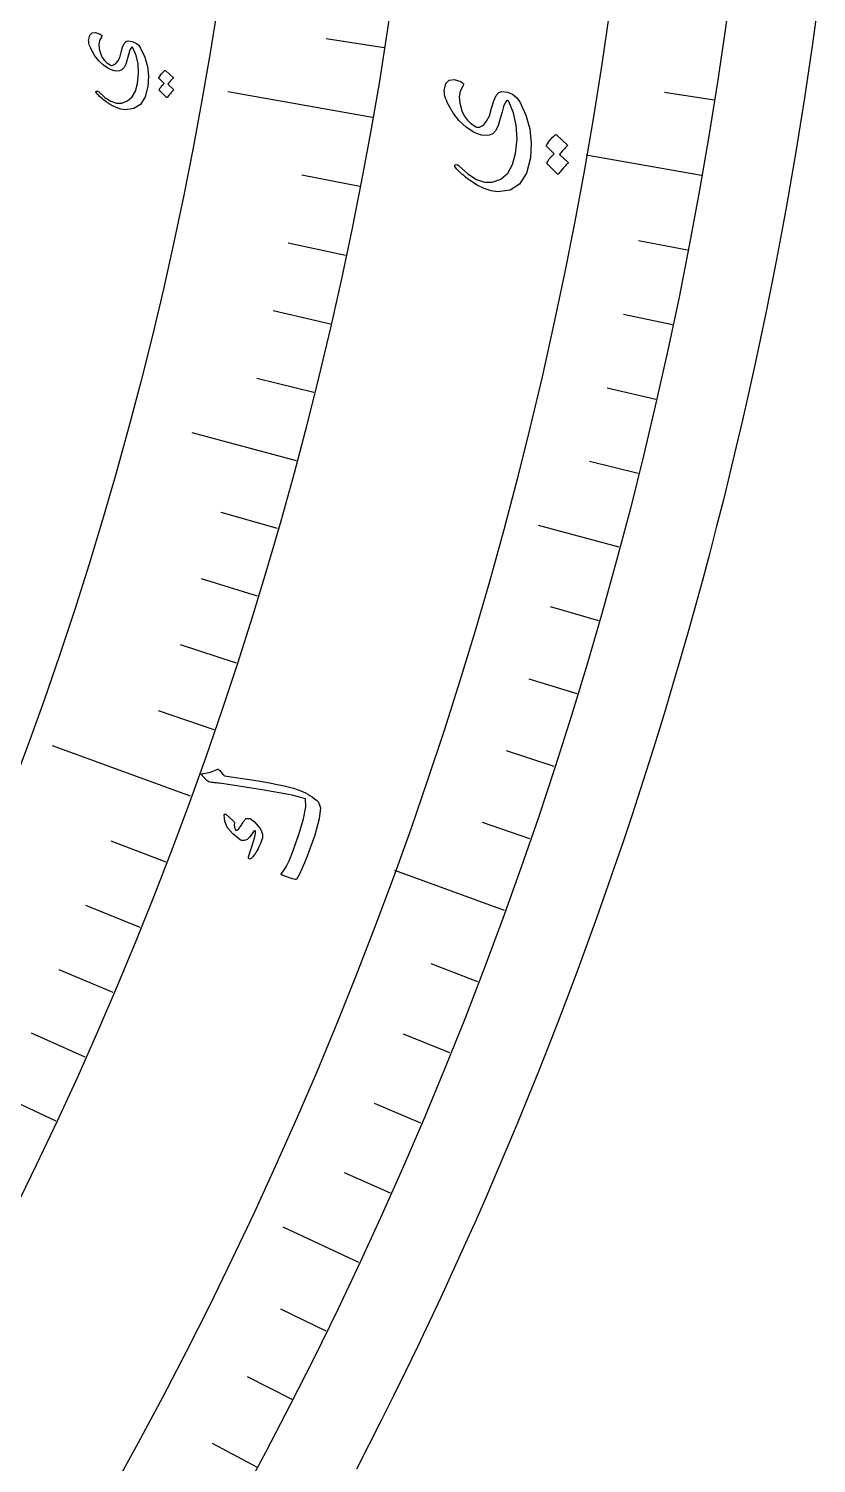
# Model space of a CAD drawing. Header units: millimetres. Extents: x -65 to 65, y -65 to 84.
# Drawn here: x 52.91 to 64.41, y -29.85 to -8.92 of the extents above; entities that cross this region are included whole.
import ezdxf

# ---------------------------------------------------------------- set-up
doc = ezdxf.new("R2010")
doc.units = ezdxf.units.MM
for name, color, linetype in [('CUT_OUTER', 1, 'Continuous'), ('ENGRAVE', 7, 'Continuous'), ('ENGRAVE_FINE', 8, 'Continuous'), ('TEXT', 5, 'Continuous')]:
    doc.layers.add(name, color=color, linetype=linetype)

msp = doc.modelspace()

# ---------------------------------------------------------------- linework, layer by layer
at = {"layer": 'CUT_OUTER'}
msp.add_lwpolyline([(64.4087, -8.7477), (64.3538, -9.1428), (64.2965, -9.5375), (64.2367, -9.9318), (64.1746, -10.3258), (64.11, -10.7194), (64.043, -11.1125), (63.9737, -11.5053), (63.9019, -11.8976), (63.8277, -12.2895), (63.751, -12.6809), (63.672, -13.0718), (63.5906, -13.4622), (63.5068, -13.8522), (63.4206, -14.2416), (63.3321, -14.6305), (63.2411, -15.0188), (63.1478, -15.4065), (63.052, -15.7937), (62.9539, -16.1803), (62.8535, -16.5663), (62.7506, -16.9516), (62.6454, -17.3363), (62.5379, -17.7204), (62.428, -18.1038), (62.3157, -18.4865), (62.2011, -18.8685), (62.0842, -19.2498), (61.9649, -19.6304), (61.8433, -20.0102), (61.7193, -20.3893), (61.5931, -20.7676), (61.4645, -21.1452), (61.3336, -21.5219), (61.2004, -21.8978), (61.0648, -22.2729), (60.927, -22.6472), (60.7869, -23.0206), (60.6445, -23.3932), (60.4999, -23.7648), (60.3529, -24.1356), (60.2037, -24.5055), (60.0522, -24.8744), (59.8984, -25.2424), (59.7424, -25.6095), (59.5841, -25.9756), (59.4236, -26.3407), (59.2609, -26.7048), (59.0959, -27.0679), (58.9287, -27.43), (58.7593, -27.7911), (58.5877, -28.1511), (58.4138, -28.5101), (58.2378, -28.8679), (58.0596, -29.2247), (57.8792, -29.5804), (57.6966, -29.935)], dxfattribs=at)
at = {"layer": 'ENGRAVE'}
for points in [[(57.9313, -10.2149), (55.8189, -9.8424)], [(62.7323, -11.0614), (61.0519, -10.7651)], [(56.8206, -15.225), (55.3012, -14.8179)], [(61.5295, -16.4868), (60.3523, -16.1713)], [(55.2774, -20.1193), (53.2618, -19.3857)], [(59.8584, -21.7867), (58.2551, -21.2031)], [(53.3136, -24.8605), (51.8879, -24.1957)], [(57.7318, -26.9208), (56.6272, -26.4057)]]:
    msp.add_lwpolyline(points, dxfattribs=at)
for radius in [63.7, 63.7, 61.9938, 58.825, 58.825, 56.3225]:
    msp.add_circle((0, 0), radius, dxfattribs=at)
at = {"layer": 'ENGRAVE_FINE'}
for points in [[(58.1008, -9.2023), (57.2533, -9.068)], [(62.9157, -9.9649), (62.1935, -9.8505)], [(57.7442, -11.2243), (56.902, -11.0606)], [(57.5395, -12.2304), (56.7003, -12.052)], [(62.5297, -12.1545), (61.8118, -12.015)], [(57.3173, -13.2327), (56.4813, -13.0397)], [(62.308, -13.244), (61.5927, -13.0919)], [(57.0776, -14.2311), (56.2451, -14.0235)], [(62.0674, -14.3294), (61.3549, -14.1649)], [(61.8078, -15.4104), (61.0983, -15.2335)], [(56.5462, -16.2144), (55.7215, -15.9779)], [(56.2546, -17.1988), (55.4341, -16.9479)], [(61.2324, -17.5581), (60.5294, -17.3565)], [(55.9459, -18.1779), (55.1299, -17.9128)], [(60.9166, -18.6241), (60.2173, -18.4103)], [(55.6201, -19.1515), (54.8089, -18.8722)], [(60.5823, -19.6844), (59.8868, -19.4584)], [(60.2295, -20.7387), (59.5381, -20.5006)], [(54.9179, -21.081), (54.1169, -20.7735)], [(54.5416, -22.0362), (53.7461, -21.7148)], [(59.4691, -22.828), (58.7864, -22.566)], [(54.1487, -22.9848), (53.3589, -22.6495)], [(53.7393, -23.9263), (52.9555, -23.5773)], [(59.0616, -23.8624), (58.3836, -23.5885)], [(58.6362, -24.8896), (57.963, -24.6039)], [(58.1928, -25.9091), (57.5248, -25.6117)], [(57.2532, -27.9242), (56.5959, -27.6037)], [(56.7571, -28.9192), (56.1056, -28.5872)], [(56.2438, -29.9053), (55.5981, -29.562)]]:
    msp.add_lwpolyline(points, dxfattribs=at)
at = {"layer": 'TEXT'}
for points in [[(53.9752, -9.0449), (53.9494, -9.0934), (53.939, -9.1506), (53.944, -9.2166), (53.9645, -9.2913), (53.9877, -9.3406), (54.0181, -9.3836), (54.0558, -9.4204), (54.1007, -9.4508), (54.11, -9.4547), (54.1201, -9.4567), (54.131, -9.4567), (54.1426, -9.4549), (54.181, -9.4355), (54.214, -9.3975), (54.2416, -9.3409), (54.2637, -9.2656), (54.2847, -9.1912), (54.3086, -9.1386), (54.3356, -9.1078), (54.3656, -9.0988), (54.424, -9.1071), (54.4738, -9.1272), (54.5151, -9.1594), (54.5477, -9.2036), (54.6083, -9.3368), (54.646, -9.4745), (54.6606, -9.6165), (54.6522, -9.7627), (54.6133, -9.917), (54.5455, -10.0253), (54.4491, -10.0875), (54.3242, -10.1036), (54.2591, -10.0938), (54.1906, -10.0713), (54.1187, -10.0364), (54.0433, -9.9889), (54.0228, -9.9734), (54.0031, -9.9578), (53.9842, -9.9421), (53.9662, -9.9262), (53.949, -9.9101), (53.9324, -9.8936), (53.9165, -9.8767), (53.9013, -9.8594), (53.8954, -9.8505), (53.8936, -9.8432), (53.8961, -9.8375), (53.9028, -9.8334), (53.9105, -9.8319), (53.9177, -9.8325), (53.9246, -9.8353), (53.9311, -9.8402), (54.0243, -9.9248), (54.1121, -9.981), (54.1944, -10.0088), (54.2713, -10.0079), (54.3581, -9.9754), (54.4259, -9.9165), (54.4746, -9.8312), (54.5041, -9.7197), (54.5183, -9.5725), (54.5116, -9.4367), (54.4839, -9.3123), (54.4355, -9.1994), (54.4309, -9.1924), (54.4257, -9.1891), (54.4199, -9.1897), (54.4134, -9.1941), (54.3995, -9.2138), (54.3844, -9.2496), (54.3682, -9.3015), (54.3508, -9.3694), (54.3301, -9.4379), (54.3047, -9.4885), (54.2746, -9.5212), (54.2398, -9.536), (54.2015, -9.5389), (54.1626, -9.5347), (54.1231, -9.5235), (54.083, -9.5051), (54.0066, -9.4552), (53.9391, -9.3928), (53.8805, -9.318), (53.8307, -9.2308), (53.8193, -9.208), (53.8097, -9.1861), (53.802, -9.1651), (53.7962, -9.1451), (53.7922, -9.1261), (53.7898, -9.1082), (53.789, -9.0914), (53.7899, -9.0757), (53.8058, -9.0163), (53.8385, -8.9838), (53.8883, -8.978), (53.955, -8.9991), (53.9722, -9.0095), (53.9813, -9.0206), (53.9823, -9.0324), (53.9752, -9.0449)], [(54.8164, -9.6506), (54.8147, -9.6483), (54.814, -9.6452), (54.8143, -9.6415), (54.8154, -9.6372), (54.8241, -9.6223), (54.8333, -9.6081), (54.8429, -9.5945), (54.8531, -9.5814), (54.8639, -9.5689), (54.8754, -9.5569), (54.8877, -9.5452), (54.9007, -9.534), (54.9044, -9.5321), (54.9081, -9.5316), (54.9117, -9.5325), (54.9153, -9.5349), (55.0226, -9.6336), (55.0238, -9.636), (55.0233, -9.6391), (55.021, -9.643), (55.0169, -9.6476), (55.0133, -9.6506), (55.0083, -9.6557), (55.0018, -9.6628), (54.9938, -9.6719), (54.9842, -9.6831), (54.9728, -9.6965), (54.9598, -9.7121), (54.945, -9.7299), (55.0279, -9.8081), (55.0302, -9.8114), (55.0303, -9.8152), (55.028, -9.8194), (55.0234, -9.824), (55.0194, -9.828), (55.0133, -9.8343), (55.0052, -9.843), (54.9951, -9.854), (54.9828, -9.8675), (54.9684, -9.8838), (54.9518, -9.9028), (54.9331, -9.9246), (54.9303, -9.9267), (54.9277, -9.9274), (54.9254, -9.9266), (54.9233, -9.9245), (54.8215, -9.8245), (54.8199, -9.8222), (54.8192, -9.8191), (54.8195, -9.8154), (54.8207, -9.8111), (54.8274, -9.7983), (54.8348, -9.7861), (54.8427, -9.7744), (54.8513, -9.7633), (54.8605, -9.7526), (54.87, -9.7425), (54.88, -9.7328), (54.8904, -9.7236)], [(59.2493, -9.7609), (59.2119, -9.8314), (59.197, -9.9146), (59.2046, -10.0104), (59.2345, -10.119), (59.2684, -10.1906), (59.3127, -10.2531), (59.3675, -10.3065), (59.4328, -10.3508), (59.4464, -10.3564), (59.4611, -10.3593), (59.4769, -10.3593), (59.4938, -10.3566), (59.5496, -10.3284), (59.5976, -10.273), (59.6377, -10.1906), (59.6697, -10.081), (59.7, -9.9725), (59.7346, -9.8958), (59.7737, -9.8508), (59.8174, -9.8377), (59.9023, -9.8494), (59.9749, -9.8786), (60.035, -9.9253), (60.0827, -9.9895), (60.1711, -10.1836), (60.226, -10.3844), (60.2473, -10.5916), (60.2349, -10.805), (60.1779, -11.0302), (60.0789, -11.1882), (59.9383, -11.2786), (59.7566, -11.3016), (59.6619, -11.287), (59.5624, -11.2541), (59.4579, -11.2029), (59.3485, -11.1335), (59.3187, -11.1109), (59.2901, -11.0882), (59.2627, -11.0652), (59.2366, -11.042), (59.2116, -11.0185), (59.1875, -10.9944), (59.1645, -10.9698), (59.1424, -10.9447), (59.1338, -10.9317), (59.1313, -10.9211), (59.1349, -10.9129), (59.1446, -10.9069), (59.1558, -10.9047), (59.1664, -10.9056), (59.1764, -10.9097), (59.1858, -10.9169), (59.3212, -11.0402), (59.4486, -11.1223), (59.5682, -11.163), (59.6801, -11.162), (59.8065, -11.1148), (59.9053, -11.0291), (59.9764, -10.9049), (60.0195, -10.7422), (60.0404, -10.5277), (60.0305, -10.3296), (59.9901, -10.1483), (59.9194, -9.9839), (59.9127, -9.9737), (59.9052, -9.969), (59.8967, -9.9698), (59.8873, -9.9762), (59.867, -10.005), (59.8452, -10.0573), (59.8217, -10.1329), (59.7965, -10.2318), (59.7665, -10.3317), (59.7296, -10.4054), (59.6858, -10.4531), (59.6353, -10.4746), (59.5795, -10.4789), (59.5229, -10.4728), (59.4654, -10.4564), (59.4071, -10.4297), (59.296, -10.3571), (59.1978, -10.2665), (59.1124, -10.1579), (59.0398, -10.0313), (59.0231, -9.9982), (59.0091, -9.9664), (58.9979, -9.936), (58.9894, -9.9069), (58.9834, -9.8794), (58.9799, -9.8534), (58.9787, -9.829), (58.98, -9.8062), (59.0028, -9.7199), (59.0502, -9.6725), (59.1226, -9.664), (59.2198, -9.6944), (59.2448, -9.7095), (59.2581, -9.7256), (59.2596, -9.7427), (59.2493, -9.7609)], [(60.4739, -10.6413), (60.4715, -10.6379), (60.4705, -10.6334), (60.4708, -10.628), (60.4726, -10.6217), (60.4852, -10.6), (60.4985, -10.5792), (60.5125, -10.5592), (60.5273, -10.5402), (60.543, -10.5219), (60.5598, -10.5042), (60.5777, -10.4872), (60.5966, -10.4708), (60.602, -10.4679), (60.6073, -10.4672), (60.6126, -10.4685), (60.6178, -10.472), (60.7739, -10.616), (60.7757, -10.6195), (60.7749, -10.6241), (60.7715, -10.6298), (60.7656, -10.6365), (60.7604, -10.641), (60.7531, -10.6484), (60.7436, -10.6587), (60.7319, -10.6721), (60.7179, -10.6885), (60.7014, -10.7082), (60.6824, -10.731), (60.6609, -10.7571), (60.7813, -10.8712), (60.7847, -10.8761), (60.7848, -10.8816), (60.7815, -10.8878), (60.7747, -10.8945), (60.7689, -10.9003), (60.7601, -10.9096), (60.7483, -10.9223), (60.7335, -10.9384), (60.7156, -10.9582), (60.6946, -10.982), (60.6704, -11.0099), (60.6432, -11.0417), (60.639, -11.0447), (60.6353, -11.0457), (60.6319, -11.0447), (60.6289, -11.0415), (60.4811, -10.8954), (60.4788, -10.8919), (60.4778, -10.8875), (60.4781, -10.8821), (60.4799, -10.8757), (60.4897, -10.8571), (60.5004, -10.8393), (60.5121, -10.8222), (60.5246, -10.8059), (60.5379, -10.7903), (60.5518, -10.7754), (60.5663, -10.7613), (60.5814, -10.7479)], [(55.4636, -19.788), (55.4917, -19.7843), (55.5187, -19.7796), (55.5446, -19.7739), (55.5695, -19.7672), (55.5934, -19.7594), (55.6163, -19.7503), (55.6383, -19.74), (55.6593, -19.7284), (55.6701, -19.7249), (55.6807, -19.7262), (55.6911, -19.7323), (55.7014, -19.7433), (55.7539, -19.8059), (55.7597, -19.8123), (55.7649, -19.8171), (55.7693, -19.8205), (55.7729, -19.8225), (55.9651, -19.8504), (56.1384, -19.8766), (56.2928, -19.9012), (56.4282, -19.9242), (56.5446, -19.9458), (56.6416, -19.9661), (56.7194, -19.9851), (56.7778, -20.0029), (56.8863, -20.0411), (56.92, -20.0552), (56.9533, -20.071), (56.9861, -20.0885), (57.0185, -20.1077), (57.0503, -20.1288), (57.0816, -20.1518), (57.1124, -20.1769), (57.1426, -20.204), (57.1713, -20.2897), (57.1541, -20.4501), (57.0906, -20.6852), (56.9796, -20.9944), (56.9408, -21.0894), (56.9022, -21.1763), (56.864, -21.2552), (56.8263, -21.3259), (56.8208, -21.3316), (56.8148, -21.3348), (56.808, -21.3356), (56.8007, -21.334), (56.7662, -21.3233), (56.735, -21.3134), (56.707, -21.3042), (56.6821, -21.2957), (56.6601, -21.2879), (56.6408, -21.2805), (56.624, -21.2737), (56.6099, -21.2674), (56.6022, -21.2634), (56.5988, -21.2588), (56.5996, -21.2536), (56.6047, -21.2478), (56.6396, -21.2021), (56.6759, -21.1398), (56.7135, -21.0611), (56.7523, -20.9659), (56.8579, -20.6775), (56.9259, -20.4466), (56.957, -20.2737), (56.9518, -20.159), (56.8843, -20.1353), (56.757, -20.1056), (56.5699, -20.0699), (56.323, -20.0279), (56.0753, -19.9873), (55.8877, -19.9571), (55.7602, -19.9374), (55.6928, -19.9285), (55.6741, -19.9265), (55.6567, -19.9247), (55.6404, -19.923), (55.6254, -19.9215), (55.6117, -19.9201), (55.5995, -19.9189), (55.5888, -19.918), (55.5795, -19.9173), (55.5598, -19.9145), (55.5421, -19.9087), (55.5263, -19.9), (55.5125, -19.8884), (55.4432, -19.8172), (55.4388, -19.8118), (55.4363, -19.8069), (55.4359, -19.8023), (55.4376, -19.7982), (55.4423, -19.7941), (55.4482, -19.791), (55.4553, -19.789), (55.4636, -19.788)], [(55.7658, -20.3894), (55.7678, -20.3855), (55.7708, -20.3826), (55.7746, -20.3806), (55.7794, -20.3796), (55.7831, -20.38), (55.7869, -20.3811), (55.7908, -20.3828), (55.7948, -20.3852), (55.895, -20.4737), (55.9048, -20.4836), (55.9117, -20.4928), (55.9158, -20.5012), (55.9171, -20.5089), (55.9149, -20.5392), (55.9167, -20.5662), (55.9224, -20.5902), (55.9321, -20.6109), (55.939, -20.6168), (55.949, -20.6159), (55.9623, -20.6081), (55.9786, -20.5934), (55.9874, -20.5827), (55.996, -20.5716), (56.0045, -20.5599), (56.0129, -20.5478), (56.0212, -20.535), (56.0294, -20.5214), (56.0377, -20.507), (56.0459, -20.4918), (56.0894, -20.4449), (56.1437, -20.4446), (56.2089, -20.4909), (56.2847, -20.5841), (56.3048, -20.6185), (56.3187, -20.65), (56.3265, -20.6787), (56.3281, -20.7045), (56.3242, -20.7308), (56.3138, -20.7653), (56.297, -20.808), (56.2736, -20.8588), (56.2611, -20.8846), (56.2482, -20.9086), (56.2351, -20.931), (56.2216, -20.9517), (56.2082, -20.9709), (56.1952, -20.9886), (56.1828, -21.0051), (56.171, -21.0201), (56.1611, -21.0284), (56.1516, -21.0334), (56.1423, -21.0351), (56.1334, -21.0334), (56.1252, -21.0288), (56.1206, -21.0224), (56.1194, -21.0142), (56.1217, -21.0042), (56.1311, -20.9729), (56.1422, -20.9377), (56.1551, -20.8984), (56.1698, -20.8552), (56.197, -20.7744), (56.2152, -20.7103), (56.2245, -20.6627), (56.2247, -20.6317), (56.2234, -20.6272), (56.2207, -20.624), (56.2165, -20.6222), (56.2109, -20.6217), (56.207, -20.6224), (56.2028, -20.6249), (56.1983, -20.6291), (56.1934, -20.6351), (56.1547, -20.6929), (56.1372, -20.7166), (56.1189, -20.7356), (56.0998, -20.75), (56.0799, -20.7597), (56.0584, -20.7662), (56.0383, -20.7673), (56.0196, -20.7629), (56.0022, -20.7533), (55.8925, -20.6674), (55.8165, -20.5782), (55.7743, -20.4855), (55.7658, -20.3894)]]:
    msp.add_lwpolyline(points, close=True, dxfattribs=at)

doc.saveas('drawing.dxf')
